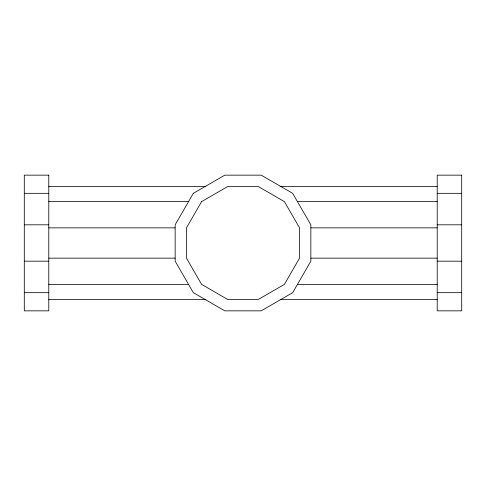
<?xml version="1.0" encoding="UTF-8"?>
<svg xmlns="http://www.w3.org/2000/svg" width="486" height="486" viewBox="0 0 486 486"><rect width="100%" height="100%" fill="white"/><g stroke="black" fill="none" stroke-linecap="round" stroke-linejoin="round"><path stroke-width="0.73" d="M48.788 186.46L205.845 186.46M280.155 186.46L437.212 186.46M24.3 193.331L48.788 193.331M437.212 193.331L461.7 193.331M48.788 201.611L188.75 201.611M297.25 201.611L437.212 201.611M24.3 224.818L48.788 224.818M437.212 224.818L461.7 224.818M48.788 227.849L175.112 227.849M310.888 227.849L437.212 227.849M48.788 258.151L175.112 258.151M310.888 258.151L437.212 258.151M24.3 261.182L48.788 261.182M437.212 261.182L461.7 261.182M48.788 284.389L188.75 284.389M297.25 284.389L437.212 284.389M24.3 292.669L48.788 292.669M437.212 292.669L461.7 292.669M48.788 299.54L205.845 299.54M280.155 299.54L437.212 299.54M193.331 193.331L175.154 224.818L175.154 261.182L193.331 292.669L224.818 310.846L261.182 310.846L292.669 292.669L310.846 261.182L310.846 224.818L292.669 193.331L261.182 175.154L224.818 175.154L193.331 193.331M201.611 201.611L186.46 227.849L186.46 258.151L201.611 284.389L227.849 299.54L258.151 299.54L284.389 284.389L299.54 258.151L299.54 227.849L284.389 201.611L258.151 186.46L227.849 186.46L201.611 201.611M48.788 175.154L24.3 175.154L24.3 310.846L48.788 310.846L48.788 175.154M461.7 175.154L437.212 175.154L437.212 310.846L461.7 310.846L461.7 175.154"/></g></svg>
